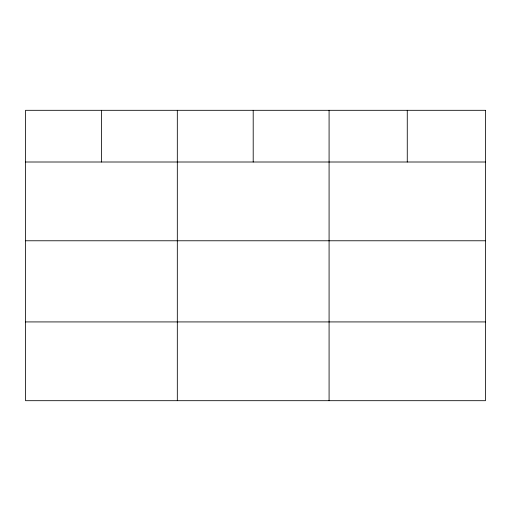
<?xml version="1.0" encoding="UTF-8"?>
<svg xmlns="http://www.w3.org/2000/svg" width="511" height="511" viewBox="0 0 511 511"><rect width="100%" height="100%" fill="white"/><g stroke="black" fill="none" stroke-linecap="round" stroke-linejoin="round"><path stroke-width="0.77" d="M25.55 162.006L485.45 162.006M25.55 240.77L485.45 240.77M25.55 321.924L485.45 321.924M407.267 110.312L407.267 162.006M329.084 110.312L329.084 400.688M253.201 110.312L253.201 162.006M177.317 110.312L177.317 400.688M101.434 110.312L101.434 162.006M485.45 110.312L25.55 110.312L25.55 400.688L485.45 400.688L485.45 110.312"/></g></svg>
